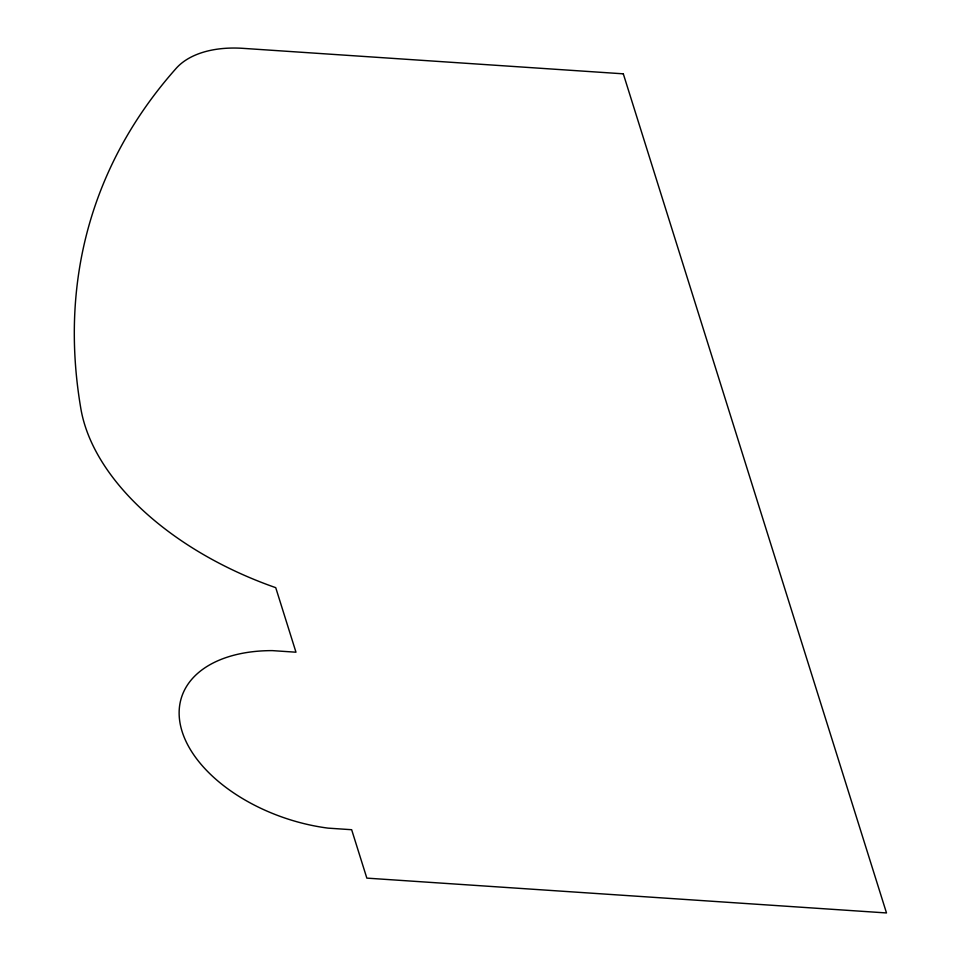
<?xml version="1.0" encoding="UTF-8"?>
<svg xmlns="http://www.w3.org/2000/svg" width="961" height="961" viewBox="0 0 961 961"><rect width="100%" height="100%" fill="white"/><g stroke="black" fill="none" stroke-linecap="round" stroke-linejoin="round"><path stroke-width="1.44" d="M623.305 73.829L243.025 48.35A99.836 59.798 18.3 0 0 176.199 68.327A1064.344 637.563 18.3 0 0 80.868 408.725A260.707 156.175 18.3 0 0 275.735 587.664L295.976 652.207L272.359 650.621A137.891 82.598 18.3 0 0 182.097 731.465A137.891 82.598 18.3 0 0 328.037 828.13L351.654 829.715L366.838 878.126L886.498 912.95L623.305 73.829"/></g></svg>
